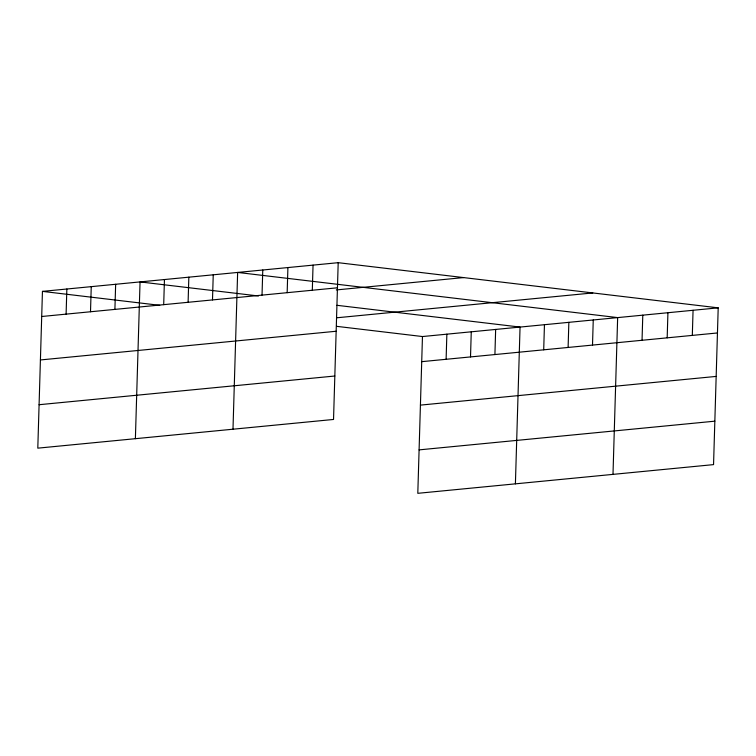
<?xml version="1.0" encoding="UTF-8"?>
<svg xmlns="http://www.w3.org/2000/svg" width="756" height="756" viewBox="0 0 756 756"><rect width="100%" height="100%" fill="white"/><g stroke="black" fill="none" stroke-linecap="round" stroke-linejoin="round"><path stroke-width="1.13" d="M338.197 262.682L42.449 291.381L37.8 448.157L333.538 419.457L338.197 262.682L718.2 307.843L713.551 464.619L417.803 493.318L422.462 336.543L718.2 307.843M66.103 314.127L66.849 289.009M90.503 311.765L91.249 286.647M114.903 309.393L115.649 284.275M135.39 438.688L140.049 281.912L258.486 295.983M163.702 304.659L164.449 279.54M188.102 302.296L188.839 277.168M212.493 299.924L213.239 274.806M232.99 429.219L237.639 272.434L617.652 317.596L612.993 474.381M262.03 295.114L262.776 269.996M287.167 292.676L287.913 267.558M312.313 290.238L313.05 265.12M446.116 359.289L446.862 334.171M470.515 356.926L471.262 331.808M494.915 354.555L495.652 329.436M515.403 483.849L520.052 327.074L336.968 305.311M543.706 349.82L544.452 324.702M568.106 347.458L568.852 322.33M592.506 345.086L593.252 319.968M642.042 340.276L642.789 315.157M667.179 337.837L667.926 312.719M692.316 335.399L693.063 310.281M41.712 316.499L337.45 287.8M336.325 289.935L463.598 277.584M336.562 317.803L592.798 292.941M40.418 359.95L336.155 331.251M421.716 361.661L717.453 332.961M39.085 404.715L334.832 376.015M420.421 405.112L716.168 376.412M419.098 449.877L714.836 421.177M42.449 291.381L159.724 305.32M336.533 326.327L422.462 336.543"/></g></svg>
